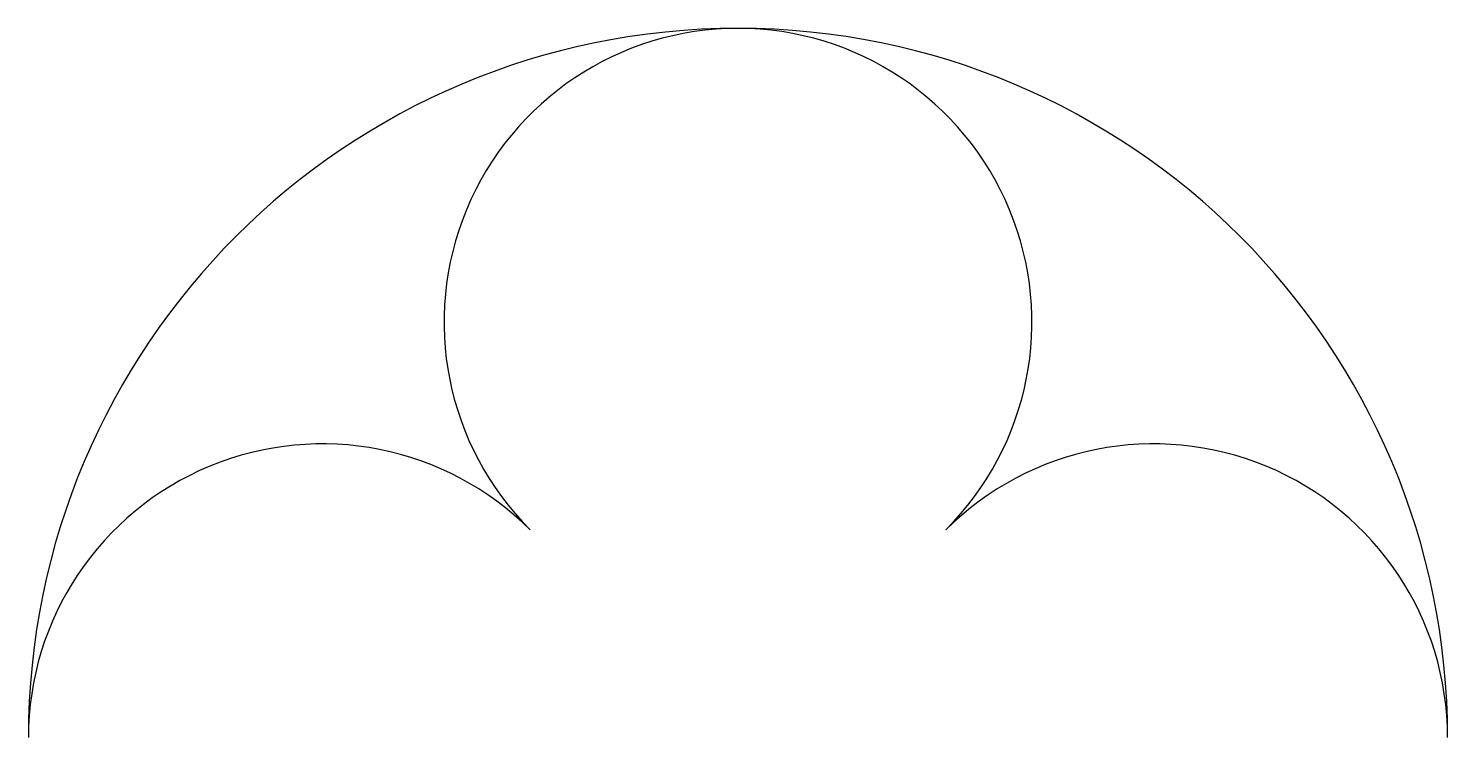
# Model space of a CAD drawing. Extents: x -50 to 50, y 0 to 50.
import ezdxf

# ---------------------------------------------------------------- set-up
doc = ezdxf.new("R2010")
doc.units = 0
doc.layers.add('MODELSKETCH_VISIBLE', color=7, linetype='CONTINUOUS')

msp = doc.modelspace()

# ---------------------------------------------------------------- linework, layer by layer
at = {"layer": 'MODELSKETCH_VISIBLE'}
for centre, radius, start, end in [((0, 0), 50, 90, 180), ((0, 29.29), 20.71, 90, 225), ((0, 29.29), 20.71, 315, 90), ((0, 0), 50, 0, 90), ((-29.29, 0), 20.71, 45, 180), ((29.29, 0), 20.71, 0, 135)]:
    msp.add_arc(centre, radius, start, end, dxfattribs=at)

doc.saveas('drawing.dxf')
